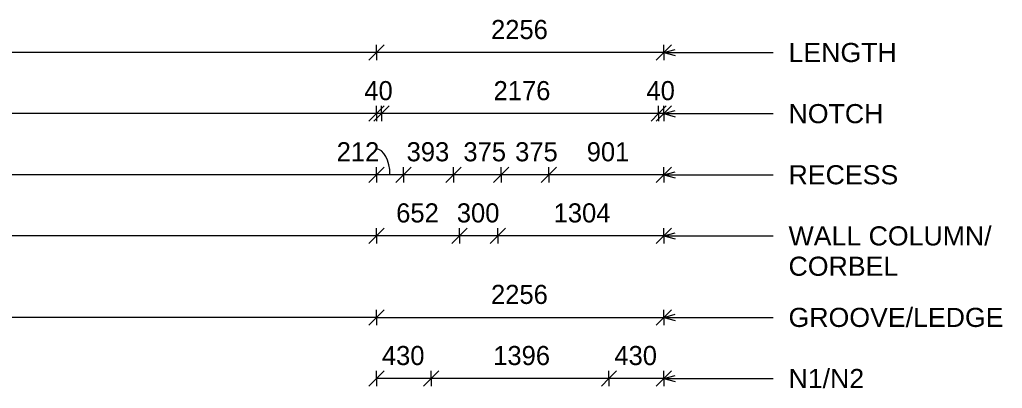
# Model space of a CAD drawing. Header units: millimetres. Extents: x 3013 to 24293, y -3068 to 13086.
# Drawn here: x 7260 to 14978, y 10191 to 13086 of the extents above; entities that cross this region are included whole.
import ezdxf

# ---------------------------------------------------------------- set-up
doc = ezdxf.new("R2010")
doc.units = ezdxf.units.MM
for name, color, linetype, lineweight in [('A-ANNO-DIMS', 211, 'Continuous', 9), ('A-ANNO-DIMS-60', 211, 'Continuous', 9), ('A-DETL-MBND', 5, 'Continuous', 18), ('G-ANNO-TEXT', 231, 'Continuous', 9)]:
    doc.layers.add(name, color=color, linetype=linetype, lineweight=lineweight)
doc.styles.add('Arial_1', font='arial.ttf', dxfattribs={"height": 150})
doc.styles.add('Nirmala UI Semilight', font='NirmalaS.ttf', dxfattribs={"height": 150})
doc.dimstyles.new('Arrow_Filled_-_2_5_NI_UI', dxfattribs={"dimscale": 304.8, "dimtxt": 157.104592, "dimasz": 0.393701, "dimexe": 0.19685, "dimexo": 0.0625, "dimgap": 0.19685, "dimtad": 1, "dimdec": 4, "dimzin": 0, "dimdsep": 46, "dimtxsty": 'Nirmala UI Semilight', "dimblk1": 'OBLIQUE', "dimblk2": 'OBLIQUE', "dimsah": 1, "dimcen": 0.09, "dimazin": 0, "dimtfac": 1, "dimtdec": 4, "dimtix": 1, "dimtmove": 0, "dimatfit": 3, "dimfxl": 0.19685, "dimfxlon": 1, "dimtvp": 1, "dimtolj": 1, "dimtzin": 0, "dimarcsym": 2})
doc.dimstyles.new('Arrow_Filled_-_2_5_NI_UI_1', dxfattribs={"dimscale": 304.8, "dimtxt": 157.104592, "dimasz": 0.393701, "dimexe": 0.19685, "dimexo": 0.0625, "dimgap": 0.19685, "dimtad": 1, "dimdec": 4, "dimzin": 0, "dimdsep": 46, "dimtxsty": 'Nirmala UI Semilight', "dimblk1": 'OBLIQUE', "dimblk2": 'OBLIQUE', "dimsah": 1, "dimcen": 0.09, "dimazin": 0, "dimtfac": 1, "dimtdec": 4, "dimtix": 1, "dimtmove": 1, "dimatfit": 3, "dimfxl": 0.19685, "dimfxlon": 1, "dimtvp": 1, "dimtolj": 1, "dimtzin": 0, "dimarcsym": 2})
doc.dimstyles.new('Arrow_Filled_-_2_5_NI_UI_2', dxfattribs={"dimscale": 304.8, "dimtxt": 157.104592, "dimasz": 0.393701, "dimexe": 0.19685, "dimexo": 0.0625, "dimgap": 0.19685, "dimtad": 1, "dimdec": 4, "dimzin": 0, "dimdsep": 46, "dimtxsty": 'Nirmala UI Semilight', "dimblk1": 'OBLIQUE', "dimblk2": 'OBLIQUE', "dimsah": 1, "dimcen": 0.09, "dimazin": 0, "dimtfac": 1, "dimtdec": 4, "dimtix": 1, "dimtmove": 2, "dimatfit": 3, "dimfxl": 0.19685, "dimfxlon": 1, "dimtvp": 1, "dimtolj": 1, "dimtzin": 0, "dimarcsym": 2})

# ---------------------------------------------------------------- blocks, each defined once
blk = doc.blocks.new('DIMBLOCK16-Elevation Front')
at = {"layer": 'A-ANNO-DIMS-60'}
for p, q in [((11888.6, 10268.5), (11828.6, 10208.5)), ((11888.6, 10268.5), (11948.6, 10328.5)), ((11888.6, 10268.5), (11888.6, 10328.5)), ((12318.6, 10268.5), (11888.6, 10268.5)), ((11888.6, 10268.5), (11888.6, 10208.5)), ((12318.6, 10268.5), (12258.6, 10208.5)), ((12318.6, 10268.5), (12378.6, 10328.5)), ((12318.6, 10268.5), (12318.6, 10328.5)), ((12318.6, 10268.5), (12318.6, 10208.5))]:
    blk.add_line(p, q, dxfattribs=at)
at = {"layer": 'A-ANNO-DIMS-60', "color": 0, "insert": (11930.8, 10524.2), "char_height": 150, "width": 414.756, "attachment_point": 1, "line_spacing_factor": 1.142579, "style": 'Nirmala UI Semilight'}
blk.add_mtext('430', dxfattribs=at)
blk = doc.blocks.new('_Oblique')
at = {"color": 0, "linetype": 'ByBlock', "lineweight": -2}
blk.add_line((-0.5, -0.5), (0.5, 0.5), dxfattribs=at)
blk = doc.blocks.new('DIMBLOCK17-Elevation Front')
at = {"layer": 'A-ANNO-DIMS-60'}
for p, q in [((10492.6, 10268.5), (10432.6, 10208.5)), ((10492.6, 10268.5), (10552.6, 10328.5)), ((10492.6, 10268.5), (10492.6, 10328.5)), ((11888.6, 10268.5), (10492.6, 10268.5)), ((10492.6, 10268.5), (10492.6, 10208.5)), ((11888.6, 10268.5), (11828.6, 10208.5)), ((11888.6, 10268.5), (11948.6, 10328.5)), ((11888.6, 10268.5), (11888.6, 10328.5)), ((11888.6, 10268.5), (11888.6, 10208.5))]:
    blk.add_line(p, q, dxfattribs=at)
at = {"layer": 'A-ANNO-DIMS-60', "color": 0, "insert": (10979.2, 10524.2), "char_height": 150, "width": 507.305, "attachment_point": 1, "line_spacing_factor": 1.142579, "style": 'Nirmala UI Semilight'}
blk.add_mtext('1396', dxfattribs=at)
blk = doc.blocks.new('DIMBLOCK18-Elevation Front')
at = {"layer": 'A-ANNO-DIMS-60'}
for p, q in [((10062.6, 10268.5), (10002.6, 10208.5)), ((10062.6, 10268.5), (10122.6, 10328.5)), ((10062.6, 10268.5), (10062.6, 10328.5)), ((10492.6, 10268.5), (10062.6, 10268.5)), ((10062.6, 10268.5), (10062.6, 10208.5)), ((10492.6, 10268.5), (10432.6, 10208.5)), ((10492.6, 10268.5), (10552.6, 10328.5)), ((10492.6, 10268.5), (10492.6, 10328.5)), ((10492.6, 10268.5), (10492.6, 10208.5))]:
    blk.add_line(p, q, dxfattribs=at)
at = {"layer": 'A-ANNO-DIMS-60', "color": 0, "insert": (10104.8, 10524.2), "char_height": 150, "width": 414.756, "attachment_point": 1, "line_spacing_factor": 1.142579, "style": 'Nirmala UI Semilight'}
blk.add_mtext('430', dxfattribs=at)
blk = doc.blocks.new('DIMBLOCK44-Elevation Front')
at = {"layer": 'A-ANNO-DIMS-60'}
for p, q in [((10062.6, 10748.5), (10122.6, 10808.5)), ((10062.6, 10748.5), (10062.6, 10808.5)), ((12318.6, 10748.5), (12378.6, 10808.5)), ((12318.6, 10748.5), (12318.6, 10808.5)), ((10062.6, 10748.5), (10002.6, 10688.5)), ((10062.6, 10748.5), (12318.6, 10748.5)), ((10062.6, 10748.5), (10062.6, 10688.5)), ((12318.6, 10748.5), (12258.6, 10688.5)), ((12318.6, 10748.5), (12318.6, 10688.5))]:
    blk.add_line(p, q, dxfattribs=at)
at = {"layer": 'A-ANNO-DIMS-60', "color": 0, "insert": (10962.1, 11004.2), "char_height": 150, "width": 548.438, "attachment_point": 1, "line_spacing_factor": 1.142579, "style": 'Nirmala UI Semilight'}
blk.add_mtext('2256', dxfattribs=at)
blk = doc.blocks.new('DIMBLOCK53-Elevation Front')
at = {"layer": 'A-ANNO-DIMS-60'}
for p, q in [((11014.8, 11388.5), (11074.8, 11448.5)), ((11014.8, 11388.5), (11014.8, 11448.5)), ((12318.6, 11388.5), (12378.6, 11448.5)), ((12318.6, 11388.5), (12318.6, 11448.5)), ((11014.8, 11388.5), (10954.8, 11328.5)), ((12318.6, 11388.5), (11014.8, 11388.5)), ((11014.8, 11388.5), (11014.8, 11328.5)), ((12318.6, 11388.5), (12258.6, 11328.5)), ((12318.6, 11388.5), (12318.6, 11328.5))]:
    blk.add_line(p, q, dxfattribs=at)
at = {"layer": 'A-ANNO-DIMS-60', "color": 0, "insert": (11453.9, 11644.2), "char_height": 150, "width": 510.733, "attachment_point": 1, "line_spacing_factor": 1.142579, "style": 'Nirmala UI Semilight'}
blk.add_mtext('1304', dxfattribs=at)
blk = doc.blocks.new('DIMBLOCK54-Elevation Front')
at = {"layer": 'A-ANNO-DIMS-60'}
for p, q in [((10714.6, 11388.5), (10774.6, 11448.5)), ((10714.6, 11388.5), (10714.6, 11448.5)), ((11014.8, 11388.5), (11074.8, 11448.5)), ((11014.8, 11388.5), (11014.8, 11448.5)), ((10714.6, 11388.5), (10654.6, 11328.5)), ((11014.8, 11388.5), (10714.6, 11388.5)), ((10714.6, 11388.5), (10714.6, 11328.5)), ((11014.8, 11388.5), (10954.8, 11328.5)), ((11014.8, 11388.5), (11014.8, 11328.5))]:
    blk.add_line(p, q, dxfattribs=at)
at = {"layer": 'A-ANNO-DIMS-60', "color": 0, "insert": (10693.3, 11644.2), "char_height": 150, "width": 411.328, "attachment_point": 1, "line_spacing_factor": 1.142579, "style": 'Nirmala UI Semilight'}
blk.add_mtext('300', dxfattribs=at)
blk = doc.blocks.new('DIMBLOCK55-Elevation Front')
at = {"layer": 'A-ANNO-DIMS-60'}
for p, q in [((10062.6, 11388.5), (10122.6, 11448.5)), ((10062.6, 11388.5), (10062.6, 11448.5)), ((10714.6, 11388.5), (10774.6, 11448.5)), ((10714.6, 11388.5), (10714.6, 11448.5)), ((10062.6, 11388.5), (10002.6, 11328.5)), ((10714.6, 11388.5), (10062.6, 11388.5)), ((10062.6, 11388.5), (10062.6, 11328.5)), ((10714.6, 11388.5), (10654.6, 11328.5)), ((10714.6, 11388.5), (10714.6, 11328.5))]:
    blk.add_line(p, q, dxfattribs=at)
at = {"layer": 'A-ANNO-DIMS-60', "color": 0, "insert": (10217.2, 11644.2), "char_height": 150, "width": 411.328, "attachment_point": 1, "line_spacing_factor": 1.142579, "style": 'Nirmala UI Semilight'}
blk.add_mtext('652', dxfattribs=at)
blk = doc.blocks.new('DIMBLOCK61-Elevation Front')
at = {"layer": 'A-ANNO-DIMS-60'}
for p, q in [((11417.1, 11868.5), (11477.1, 11928.5)), ((11417.1, 11868.5), (11417.1, 11928.5)), ((12318.6, 11868.5), (12378.6, 11928.5)), ((12318.6, 11868.5), (12318.6, 11928.5)), ((11417.1, 11868.5), (11357.1, 11808.5)), ((12318.6, 11868.5), (11417.1, 11868.5)), ((11417.1, 11868.5), (11417.1, 11808.5)), ((12318.6, 11868.5), (12258.6, 11808.5)), ((12318.6, 11868.5), (12318.6, 11808.5))]:
    blk.add_line(p, q, dxfattribs=at)
at = {"layer": 'A-ANNO-DIMS-60', "color": 0, "insert": (11713.6, 12124.2), "char_height": 150, "width": 370.196, "attachment_point": 1, "line_spacing_factor": 1.142579, "style": 'Nirmala UI Semilight'}
blk.add_mtext('901', dxfattribs=at)
blk = doc.blocks.new('DIMBLOCK62-Elevation Front')
at = {"layer": 'A-ANNO-DIMS-60'}
for p, q in [((11042.1, 11868.5), (11102.1, 11928.5)), ((11042.1, 11868.5), (11042.1, 11928.5)), ((11417.1, 11868.5), (11477.1, 11928.5)), ((11417.1, 11868.5), (11417.1, 11928.5)), ((11042.1, 11868.5), (10982.1, 11808.5)), ((11417.1, 11868.5), (11042.1, 11868.5)), ((11042.1, 11868.5), (11042.1, 11808.5)), ((11417.1, 11868.5), (11357.1, 11808.5)), ((11417.1, 11868.5), (11417.1, 11808.5))]:
    blk.add_line(p, q, dxfattribs=at)
at = {"layer": 'A-ANNO-DIMS-60', "color": 0, "insert": (11151.4, 12124.2), "char_height": 150, "width": 404.473, "attachment_point": 1, "line_spacing_factor": 1.142579, "style": 'Nirmala UI Semilight'}
blk.add_mtext('375', dxfattribs=at)
blk = doc.blocks.new('DIMBLOCK63-Elevation Front')
at = {"layer": 'A-ANNO-DIMS-60'}
for p, q in [((10667.1, 11868.5), (10727.1, 11928.5)), ((10667.1, 11868.5), (10667.1, 11928.5)), ((11042.1, 11868.5), (11102.1, 11928.5)), ((11042.1, 11868.5), (11042.1, 11928.5)), ((10667.1, 11868.5), (10607.1, 11808.5)), ((11042.1, 11868.5), (10667.1, 11868.5)), ((10667.1, 11868.5), (10667.1, 11808.5)), ((11042.1, 11868.5), (10982.1, 11808.5)), ((11042.1, 11868.5), (11042.1, 11808.5))]:
    blk.add_line(p, q, dxfattribs=at)
at = {"layer": 'A-ANNO-DIMS-60', "color": 0, "insert": (10745.1, 12124.2), "char_height": 150, "width": 404.473, "attachment_point": 1, "line_spacing_factor": 1.142579, "style": 'Nirmala UI Semilight'}
blk.add_mtext('375', dxfattribs=at)
blk = doc.blocks.new('DIMBLOCK64-Elevation Front')
at = {"layer": 'A-ANNO-DIMS-60'}
for p, q in [((10274.4, 11868.5), (10334.4, 11928.5)), ((10274.4, 11868.5), (10274.4, 11928.5)), ((10667.1, 11868.5), (10727.1, 11928.5)), ((10667.1, 11868.5), (10667.1, 11928.5)), ((10274.4, 11868.5), (10214.4, 11808.5)), ((10667.1, 11868.5), (10274.4, 11868.5)), ((10274.4, 11868.5), (10274.4, 11808.5)), ((10667.1, 11868.5), (10607.1, 11808.5)), ((10667.1, 11868.5), (10667.1, 11808.5))]:
    blk.add_line(p, q, dxfattribs=at)
at = {"layer": 'A-ANNO-DIMS-60', "color": 0, "insert": (10299.3, 12124.2), "char_height": 150, "width": 411.328, "attachment_point": 1, "line_spacing_factor": 1.142579, "style": 'Nirmala UI Semilight'}
blk.add_mtext('393', dxfattribs=at)
blk = doc.blocks.new('DIMBLOCK65-Elevation Front')
at = {"layer": 'A-ANNO-DIMS-60'}
for p, q in [((10062.6, 11868.5), (10122.6, 11928.5)), ((10062.6, 11868.5), (10062.6, 11928.5)), ((10274.4, 11868.5), (10334.4, 11928.5)), ((10274.4, 11868.5), (10274.4, 11928.5)), ((10062.6, 11868.5), (10002.6, 11808.5)), ((10274.4, 11868.5), (10062.6, 11868.5)), ((10062.6, 11868.5), (10062.6, 11808.5)), ((10274.4, 11868.5), (10214.4, 11808.5)), ((10274.4, 11868.5), (10274.4, 11808.5))]:
    blk.add_line(p, q, dxfattribs=at)
blk.add_ellipse((10058.1, 11868.5), major_axis=(0, 202.8), ratio=0.543976, start_param=4.712389, end_param=6.283185, dxfattribs=at)
at = {"layer": 'A-ANNO-DIMS-60', "color": 0, "insert": (9749.6, 12124.2), "char_height": 150, "width": 370.196, "attachment_point": 1, "line_spacing_factor": 1.142579, "style": 'Nirmala UI Semilight'}
blk.add_mtext('212', dxfattribs=at)
blk = doc.blocks.new('DIMBLOCK94-Elevation Front')
at = {"layer": 'A-ANNO-DIMS-60'}
for p, q in [((12278.6, 12348.5), (12338.6, 12408.5)), ((12278.6, 12348.5), (12278.6, 12408.5)), ((12318.6, 12348.5), (12378.6, 12408.5)), ((12318.6, 12348.5), (12318.6, 12408.5)), ((12278.6, 12348.5), (12218.6, 12288.5)), ((12318.6, 12348.5), (12258.6, 12288.5)), ((12318.6, 12348.5), (12278.6, 12348.5)), ((12278.6, 12348.5), (12278.6, 12288.5)), ((12318.6, 12348.5), (12318.6, 12288.5))]:
    blk.add_line(p, q, dxfattribs=at)
at = {"layer": 'A-ANNO-DIMS-60', "color": 0, "insert": (12182.9, 12604.2), "char_height": 150, "width": 277.647, "attachment_point": 1, "line_spacing_factor": 1.142579, "style": 'Nirmala UI Semilight'}
blk.add_mtext('40', dxfattribs=at)
blk = doc.blocks.new('DIMBLOCK95-Elevation Front')
at = {"layer": 'A-ANNO-DIMS-60'}
for p, q in [((10102.6, 12348.5), (10162.6, 12408.5)), ((10102.6, 12348.5), (10102.6, 12408.5)), ((12278.6, 12348.5), (12338.6, 12408.5)), ((12278.6, 12348.5), (12278.6, 12408.5)), ((10102.6, 12348.5), (10042.6, 12288.5)), ((12278.6, 12348.5), (10102.6, 12348.5)), ((10102.6, 12348.5), (10102.6, 12288.5)), ((12278.6, 12348.5), (12218.6, 12288.5)), ((12278.6, 12348.5), (12278.6, 12288.5))]:
    blk.add_line(p, q, dxfattribs=at)
at = {"layer": 'A-ANNO-DIMS-60', "color": 0, "insert": (10982, 12604.2), "char_height": 150, "width": 500.45, "attachment_point": 1, "line_spacing_factor": 1.142579, "style": 'Nirmala UI Semilight'}
blk.add_mtext('2176', dxfattribs=at)
blk = doc.blocks.new('DIMBLOCK96-Elevation Front')
at = {"layer": 'A-ANNO-DIMS-60'}
for p, q in [((10062.6, 12348.5), (10122.6, 12408.5)), ((10062.6, 12348.5), (10062.6, 12408.5)), ((10102.6, 12348.5), (10162.6, 12408.5)), ((10102.6, 12348.5), (10102.6, 12408.5)), ((10062.6, 12348.5), (10002.6, 12288.5)), ((10102.6, 12348.5), (10042.6, 12288.5)), ((10102.6, 12348.5), (10062.6, 12348.5)), ((10062.6, 12348.5), (10062.6, 12288.5)), ((10102.6, 12348.5), (10102.6, 12288.5))]:
    blk.add_line(p, q, dxfattribs=at)
at = {"layer": 'A-ANNO-DIMS-60', "color": 0, "insert": (9966.9, 12604.2), "char_height": 150, "width": 277.647, "attachment_point": 1, "line_spacing_factor": 1.142579, "style": 'Nirmala UI Semilight'}
blk.add_mtext('40', dxfattribs=at)
blk = doc.blocks.new('DIMBLOCK97-Elevation Front')
at = {"layer": 'A-ANNO-DIMS-60'}
for p, q in [((10062.6, 12828.5), (10002.6, 12768.5)), ((10062.6, 12828.5), (10122.6, 12888.5)), ((10062.6, 12828.5), (10062.6, 12888.5)), ((12318.6, 12828.5), (10062.6, 12828.5)), ((10062.6, 12828.5), (10062.6, 12768.5)), ((12318.6, 12828.5), (12258.6, 12768.5)), ((12318.6, 12828.5), (12378.6, 12888.5)), ((12318.6, 12828.5), (12318.6, 12888.5)), ((12318.6, 12828.5), (12318.6, 12768.5))]:
    blk.add_line(p, q, dxfattribs=at)
at = {"layer": 'A-ANNO-DIMS-60', "color": 0, "insert": (10962.1, 13084.2), "char_height": 150, "width": 548.438, "attachment_point": 1, "line_spacing_factor": 1.142579, "style": 'Nirmala UI Semilight'}
blk.add_mtext('2256', dxfattribs=at)

msp = doc.modelspace()

# ---------------------------------------------------------------- linework, layer by layer
at = {"layer": 'A-DETL-MBND'}
for p, q in [((10062.56745, 12828.51063), (3271.14437, 12828.51063)), ((10062.56745, 12348.51063), (3271.14437, 12348.51063)), ((10062.56745, 11868.51063), (3751.14437, 11868.51063)), ((10062.56745, 11388.51063), (4231.14437, 11388.51063)), ((10062.56745, 10748.51063), (5191.14437, 10748.51063))]:
    msp.add_line(p, q, dxfattribs=at)
at = {"layer": 'G-ANNO-TEXT', "color": 7}
for p, q in [((12318.4736, 12828.55691), (12408.4736, 12852.67233)), ((12318.4736, 12828.55691), (12408.4736, 12804.44148)), ((12318.4736, 12828.55691), (13178.89505, 12828.55691)), ((12318.4736, 12348.55691), (12408.4736, 12372.67233)), ((12318.4736, 12348.55691), (12408.4736, 12324.44148)), ((12318.4736, 12348.55691), (13178.89505, 12348.55691)), ((12318.4736, 11868.55691), (12408.4736, 11892.67233)), ((12318.4736, 11868.55691), (12408.4736, 11844.44148)), ((12318.4736, 11868.55691), (13178.89505, 11868.55691)), ((12318.4736, 11388.55691), (12408.4736, 11412.67233)), ((12318.4736, 11388.55691), (12408.4736, 11364.44148)), ((12318.4736, 11388.55691), (13178.89505, 11388.55691)), ((12318.4736, 10748.55691), (12408.4736, 10772.67233)), ((12318.4736, 10748.55691), (12408.4736, 10724.44148)), ((12318.4736, 10748.55691), (13178.89505, 10748.55691)), ((12318.4736, 10268.55691), (12408.4736, 10292.67233)), ((12318.4736, 10268.55691), (12408.4736, 10244.44148)), ((12318.4736, 10268.55691), (13178.89505, 10268.55691))]:
    msp.add_line(p, q, dxfattribs=at)

# ---------------------------------------------------------------- texts
at = {"layer": 'G-ANNO-TEXT', "color": 7, "char_height": 150, "attachment_point": 1, "style": 'Arial_1'}
for s, insert, width in [('LENGTH', (13298.89505, 12903.55691), 1029.36675), ('NOTCH', (13298.89505, 12423.55691), 904.3035), ('RECESS', (13298.89505, 11943.55691), 1038.987), ('WALL COLUMN/', (13298.89505, 11463.55691), 1933.67025), ('CORBEL', (13298.89505, 11225.43191), 1038.987), ('GROOVE/LEDGE', (13298.89505, 10823.55691), 2039.493), ('N1/N2', (13298.89505, 10343.55691), 716.708625)]:
    msp.add_mtext(s, dxfattribs=dict(at, insert=insert, width=width))

# ---------------------------------------------------------------- dimensions: what is measured, and where the dimension line sits
at = {"layer": 'A-ANNO-DIMS'}
for base, p1, p2, override, picture, middle in [((10062.56745, 12828.51063), (12318.56745, 12768.51063), (10062.56745, 12768.51063), {"dimpost": '<>', "dimfxl": 2256}, 'DIMBLOCK97-Elevation Front', (11190.56745, 12966.07339)), ((10062.56745, 12348.51063), (10102.56745, 12288.51063), (10062.56745, 12288.51063), {"dimpost": '<>', "dimfxl": 40}, 'DIMBLOCK96-Elevation Front', (10082.56745, 12486.02109)), ((10102.56745, 12348.51063), (12278.56745, 12288.51063), (10102.56745, 12288.51063), {"dimpost": '<>', "dimfxl": 2176}, 'DIMBLOCK95-Elevation Front', (11190.56745, 12486.4918)), ((12278.56745, 12348.51063), (12318.56745, 12288.51063), (12278.56745, 12288.51063), {"dimpost": '<>', "dimfxl": 40}, 'DIMBLOCK94-Elevation Front', (12298.56745, 12486.02109)), ((10274.37585, 11868.51063), (10667.09343, 11808.51063), (10274.37585, 11808.51063), {"dimpost": '<>', "dimfxl": 392.717583}, 'DIMBLOCK64-Elevation Front', (10470.73464, 12006.07339)), ((11417.11207, 11868.51063), (12318.56745, 11808.51063), (11417.11207, 11808.51063), {"dimpost": '<>', "dimfxl": 901.455387}, 'DIMBLOCK61-Elevation Front', (11867.83976, 12006.4918)), ((10062.567455, 11388.510632), (10714.569498, 11328.510632), (10062.567455, 11328.510632), {"dimpost": '<>', "dimfxl": 652.002043}, 'DIMBLOCK55-Elevation Front', (10388.568476, 11526.073394)), ((10714.5695, 11388.51063), (11014.78521, 11328.51063), (10714.5695, 11328.51063), {"dimpost": '<>', "dimfxl": 300.215714}, 'DIMBLOCK54-Elevation Front', (10864.67735, 11526.07339)), ((11014.78521, 11388.51063), (12318.56745, 11328.51063), (11014.78521, 11328.51063), {"dimpost": '<>', "dimfxl": 1303.782243}, 'DIMBLOCK53-Elevation Front', (11666.67633, 11526.4918)), ((12318.56745, 10748.51063), (10062.56745, 10688.51063), (12318.56745, 10688.51063), {"dimpost": '<>', "dimfxl": 2256}, 'DIMBLOCK44-Elevation Front', (11190.56745, 10886.07339)), ((10062.56745, 10268.51063), (10492.56541, 10208.51063), (10062.56745, 10208.51063), {"dimpost": '<>', "dimfxl": 429.997957}, 'DIMBLOCK18-Elevation Front', (10277.56643, 10406.07339)), ((10492.56541, 10268.51063), (11888.56541, 10208.51063), (10492.56541, 10208.51063), {"dimpost": '<>', "dimfxl": 1396}, 'DIMBLOCK17-Elevation Front', (11190.56541, 10406.4918)), ((11888.56541, 10268.51063), (12318.56745, 10208.51063), (11888.56541, 10208.51063), {"dimpost": '<>', "dimfxl": 430.002043}, 'DIMBLOCK16-Elevation Front', (12103.56643, 10406.07339))]:
    dim = msp.add_linear_dim(base=base, p1=p1, p2=p2, dimstyle='Arrow_Filled_-_2_5_NI_UI', override=override, dxfattribs=at)
    dim.commit()
    dim.dimension.update_dxf_attribs({"geometry": picture, "text_midpoint": middle})
for base, p1, p2, dimstyle, override, picture, middle in [((10062.56745, 11868.51063), (10274.37585, 11808.51063), (10062.56745, 11808.51063), 'Arrow_Filled_-_2_5_NI_UI_1', {"dimpost": '<>', "dimfxl": 211.808395}, 'DIMBLOCK65-Elevation Front', (9934.74265, 12024.21379)), ((10667.09343, 11868.51063), (11042.09343, 11808.51063), (10667.09343, 11808.51063), 'Arrow_Filled_-_2_5_NI_UI_2', {"dimpost": '<>', "dimfxl": 375}, 'DIMBLOCK63-Elevation Front', (10947.3425, 12024.21379)), ((11042.09343, 11868.51063), (11417.11207, 11808.51063), (11042.09343, 11808.51063), 'Arrow_Filled_-_2_5_NI_UI_2', {"dimpost": '<>', "dimfxl": 375.018635}, 'DIMBLOCK62-Elevation Front', (11353.61067, 12024.21379))]:
    dim = msp.add_linear_dim(base=base, p1=p1, p2=p2, dimstyle=dimstyle, override=override, dxfattribs=at)
    dim.commit()
    dim.dimension.update_dxf_attribs({"geometry": picture, "text_midpoint": middle, "dimtype": 160})

doc.saveas('drawing.dxf')
